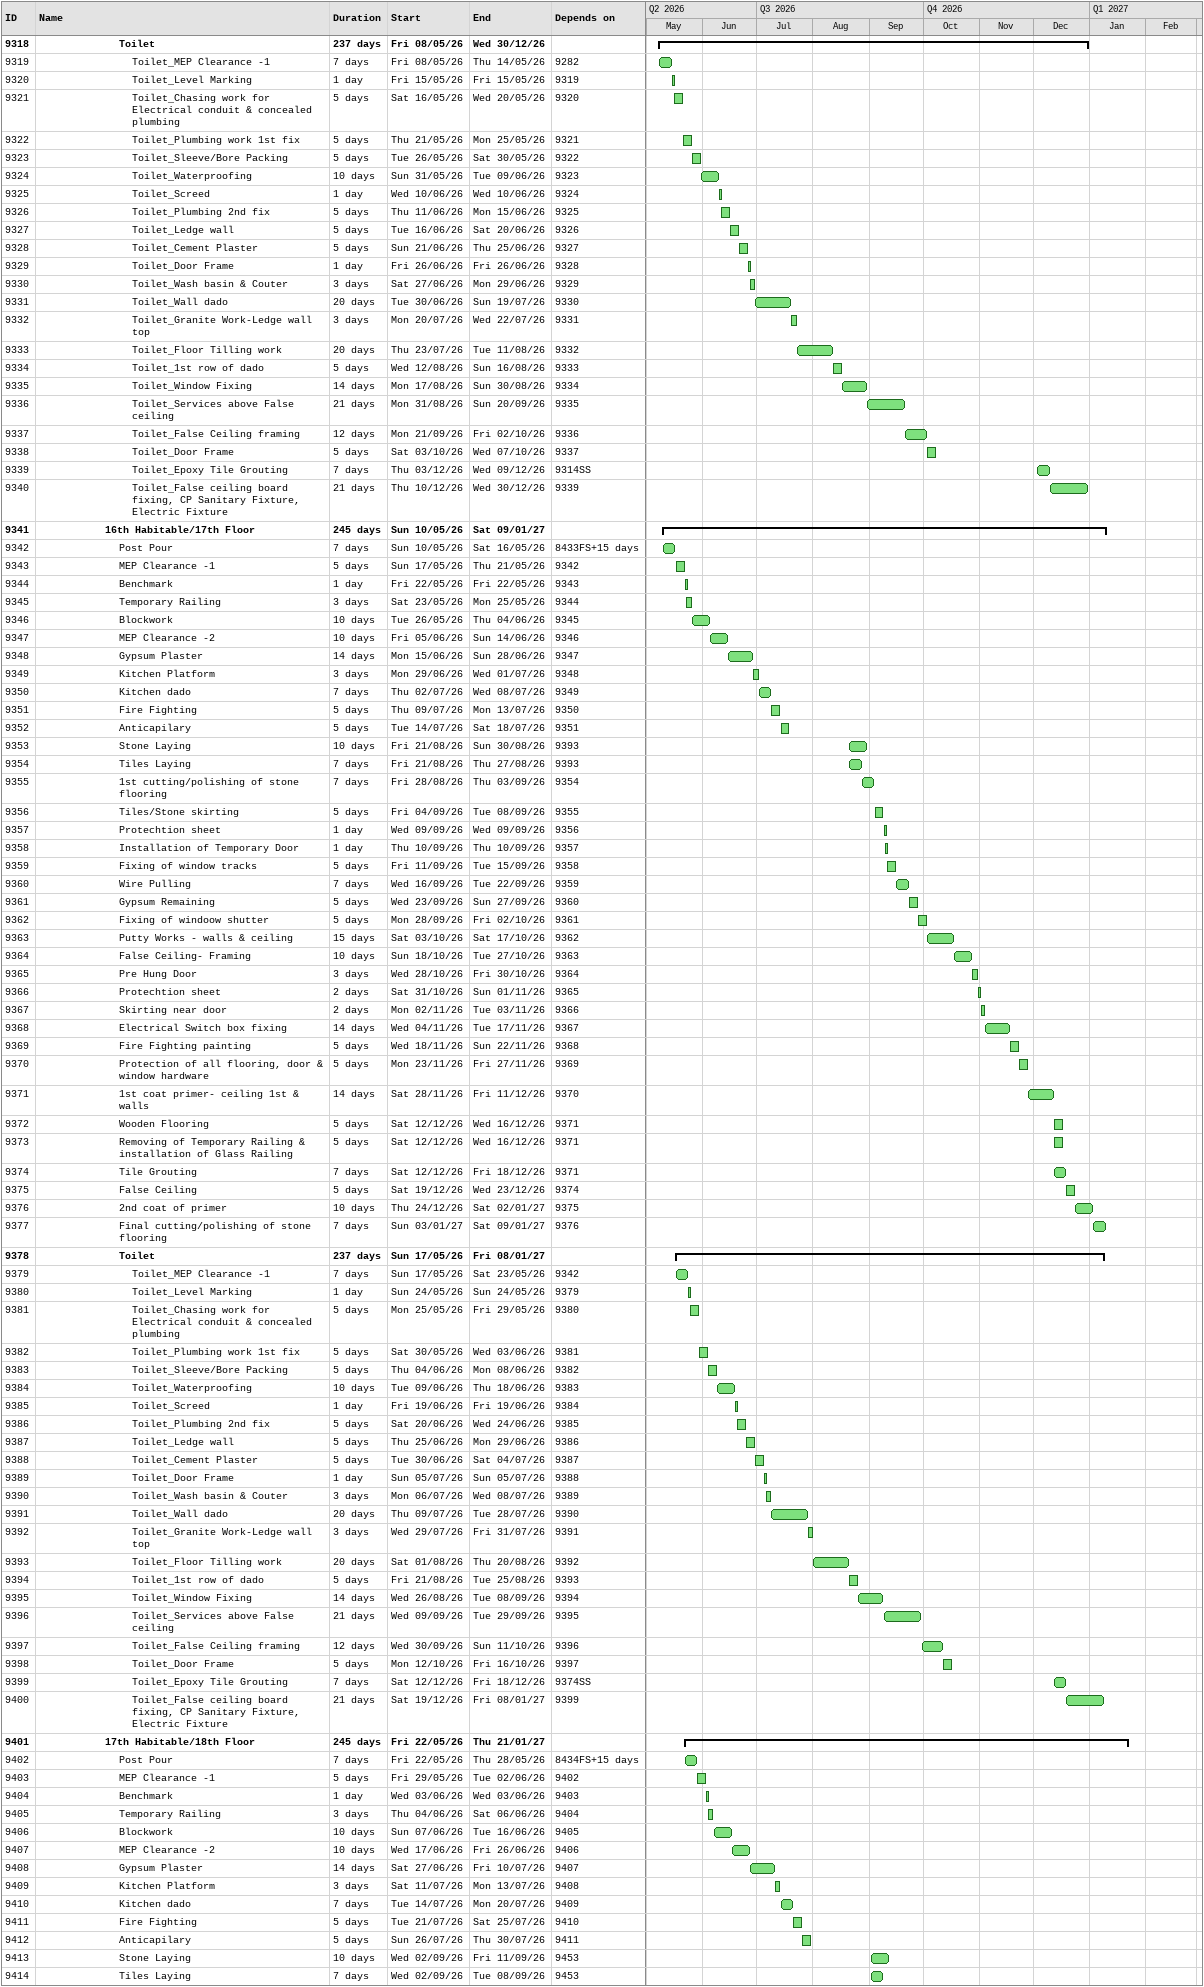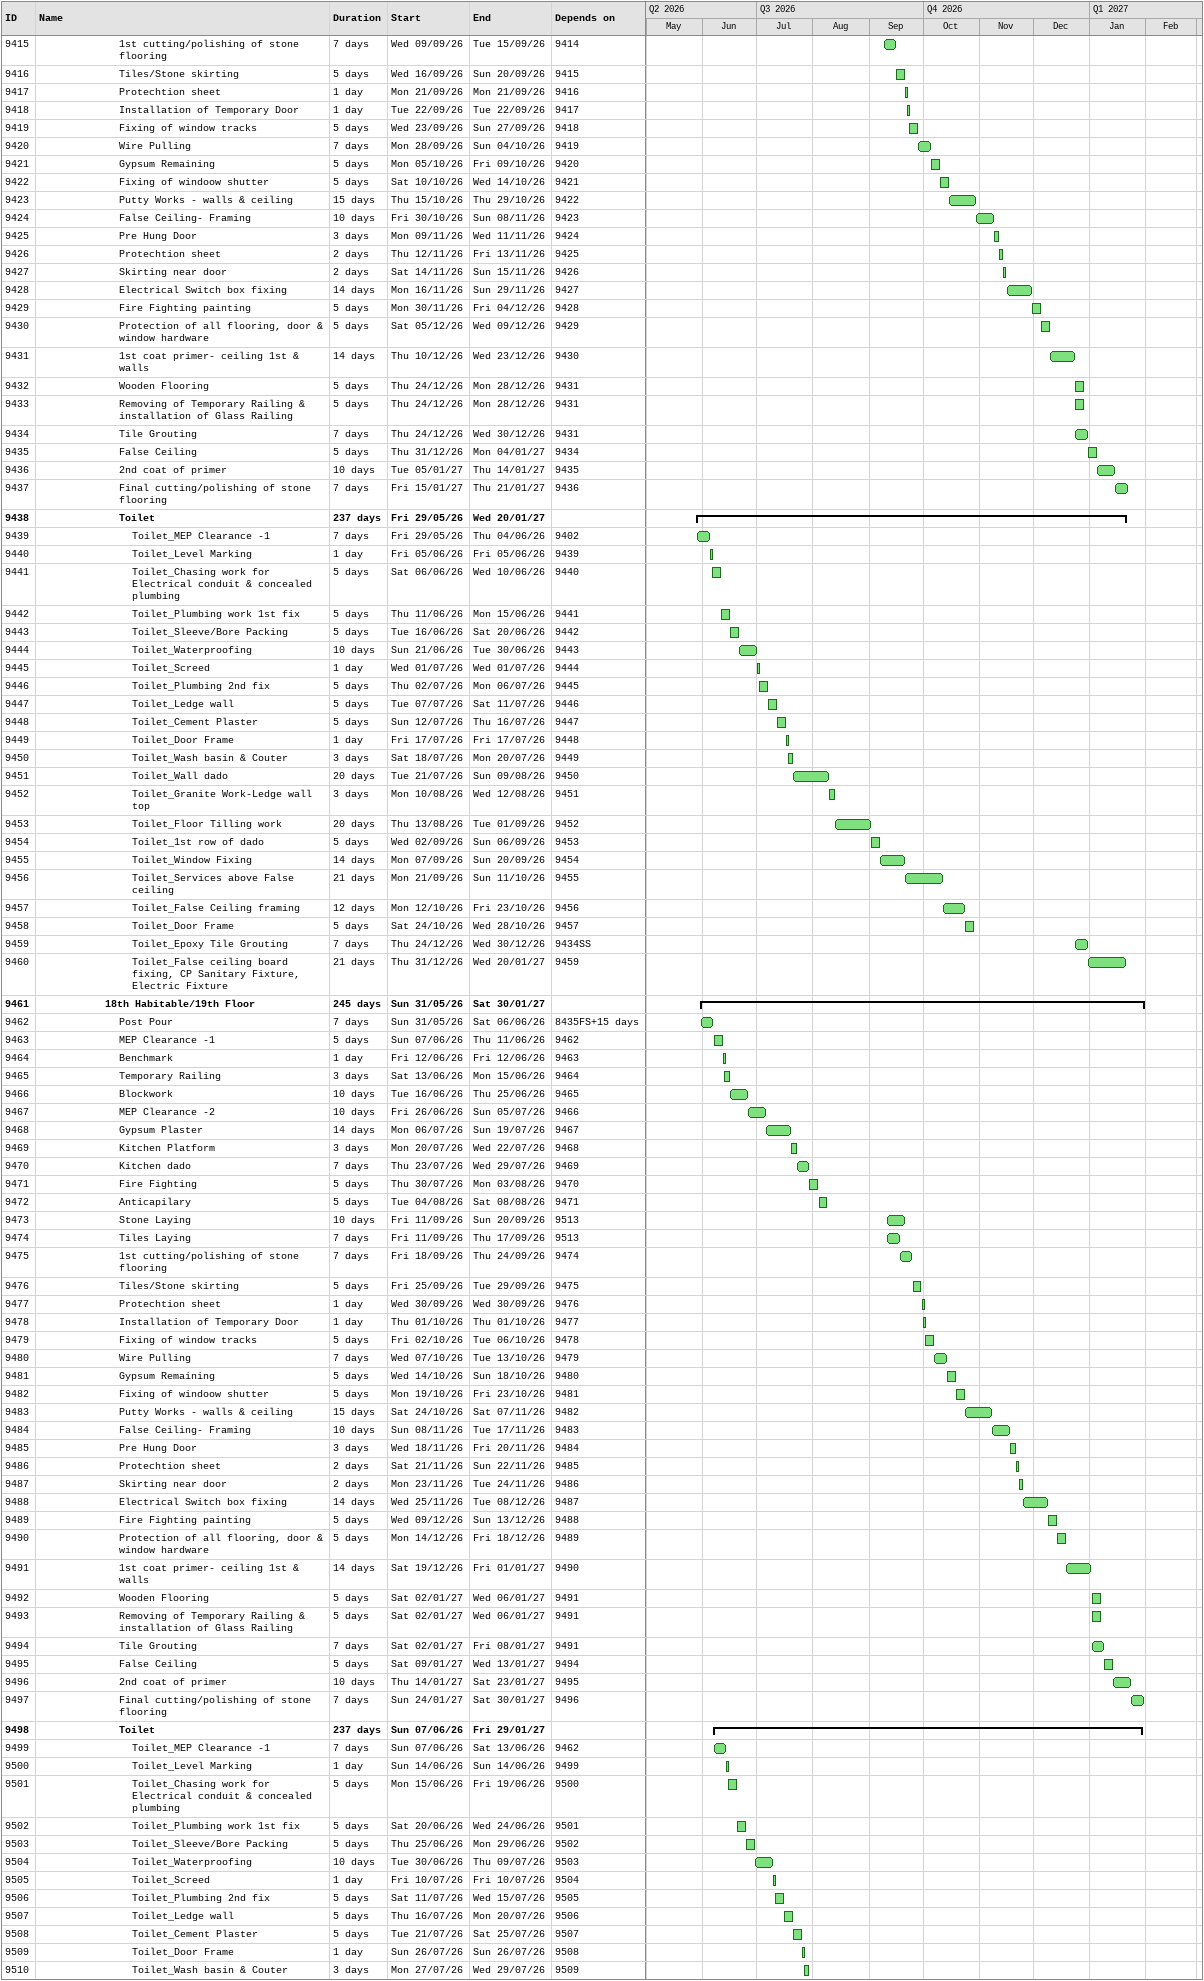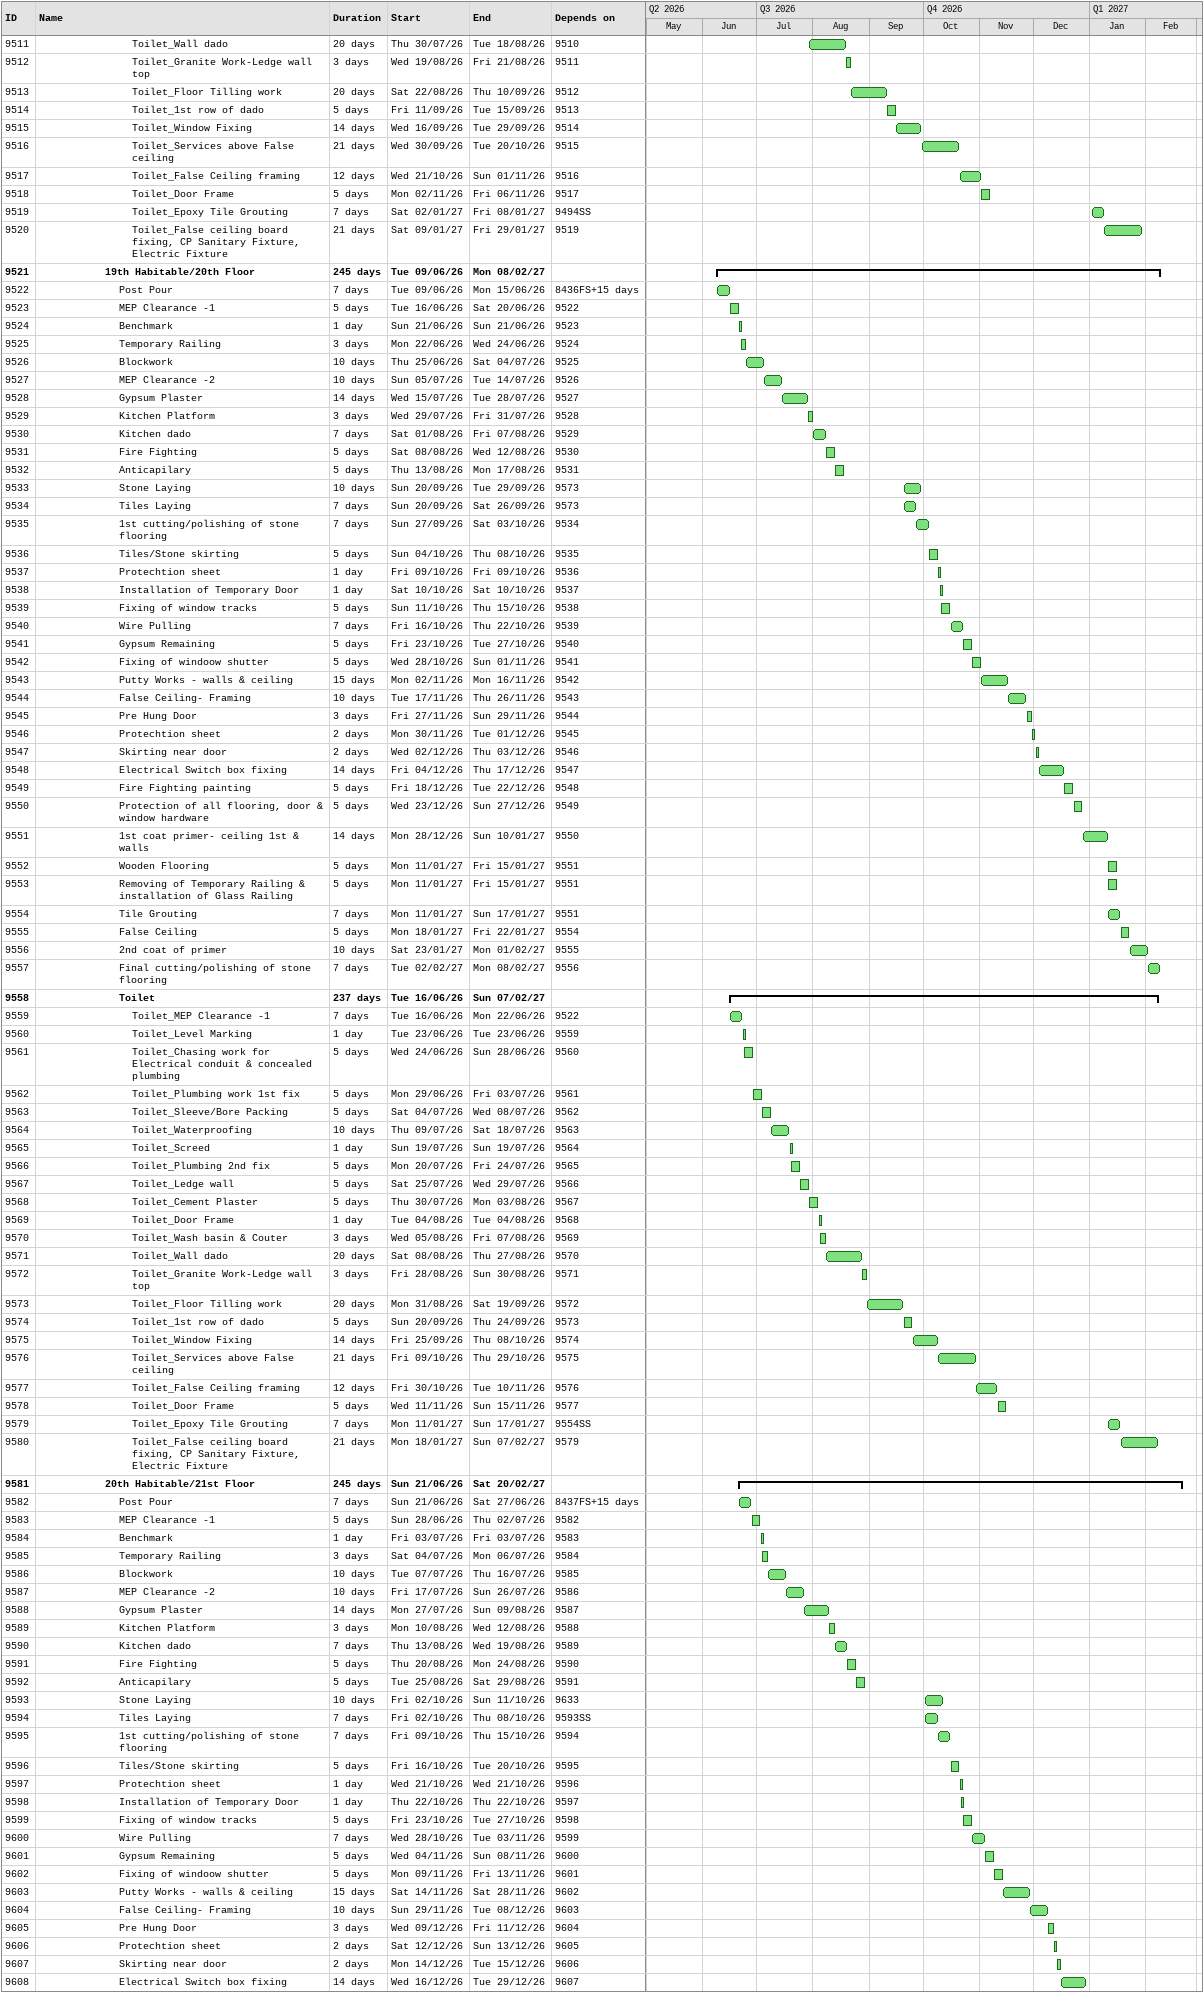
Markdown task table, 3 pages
| ID | Level | Task | Duration | Start | Finish | Predecessors |
|---|---|---|---|---|---|---|
| 9318 | 7 | **Toilet** | 237d | 2026-05-08 | 2026-12-30 |  |
| 9319 | 8 | Toilet_MEP Clearance -1 | 7d | 2026-05-08 | 2026-05-14 | 9282 |
| 9320 | 8 | Toilet_Level Marking | 1d | 2026-05-15 | 2026-05-15 | 9319 |
| 9321 | 8 | Toilet_Chasing work for Electrical conduit & concealed plumbing | 5d | 2026-05-16 | 2026-05-20 | 9320 |
| 9322 | 8 | Toilet_Plumbing work 1st fix | 5d | 2026-05-21 | 2026-05-25 | 9321 |
| 9323 | 8 | Toilet_Sleeve/Bore Packing | 5d | 2026-05-26 | 2026-05-30 | 9322 |
| 9324 | 8 | Toilet_Waterproofing | 10d | 2026-05-31 | 2026-06-09 | 9323 |
| 9325 | 8 | Toilet_Screed | 1d | 2026-06-10 | 2026-06-10 | 9324 |
| 9326 | 8 | Toilet_Plumbing 2nd fix | 5d | 2026-06-11 | 2026-06-15 | 9325 |
| 9327 | 8 | Toilet_Ledge wall | 5d | 2026-06-16 | 2026-06-20 | 9326 |
| 9328 | 8 | Toilet_Cement Plaster | 5d | 2026-06-21 | 2026-06-25 | 9327 |
| 9329 | 8 | Toilet_Door Frame | 1d | 2026-06-26 | 2026-06-26 | 9328 |
| 9330 | 8 | Toilet_Wash basin & Couter | 3d | 2026-06-27 | 2026-06-29 | 9329 |
| 9331 | 8 | Toilet_Wall dado | 20d | 2026-06-30 | 2026-07-19 | 9330 |
| 9332 | 8 | Toilet_Granite Work-Ledge wall top | 3d | 2026-07-20 | 2026-07-22 | 9331 |
| 9333 | 8 | Toilet_Floor Tilling work | 20d | 2026-07-23 | 2026-08-11 | 9332 |
| 9334 | 8 | Toilet_1st row of dado | 5d | 2026-08-12 | 2026-08-16 | 9333 |
| 9335 | 8 | Toilet_Window Fixing | 14d | 2026-08-17 | 2026-08-30 | 9334 |
| 9336 | 8 | Toilet_Services above False ceiling | 21d | 2026-08-31 | 2026-09-20 | 9335 |
| 9337 | 8 | Toilet_False Ceiling framing | 12d | 2026-09-21 | 2026-10-02 | 9336 |
| 9338 | 8 | Toilet_Door Frame | 5d | 2026-10-03 | 2026-10-07 | 9337 |
| 9339 | 8 | Toilet_Epoxy Tile Grouting | 7d | 2026-12-03 | 2026-12-09 | 9314SS |
| 9340 | 8 | Toilet_False ceiling board fixing, CP Sanitary Fixture, Electric Fixture | 21d | 2026-12-10 | 2026-12-30 | 9339 |
| 9341 | 6 | **16th Habitable/17th Floor** | 245d | 2026-05-10 | 2027-01-09 |  |
| 9342 | 7 | Post Pour | 7d | 2026-05-10 | 2026-05-16 | 8433FS+15d |
| 9343 | 7 | MEP Clearance -1 | 5d | 2026-05-17 | 2026-05-21 | 9342 |
| 9344 | 7 | Benchmark | 1d | 2026-05-22 | 2026-05-22 | 9343 |
| 9345 | 7 | Temporary Railing | 3d | 2026-05-23 | 2026-05-25 | 9344 |
| 9346 | 7 | Blockwork | 10d | 2026-05-26 | 2026-06-04 | 9345 |
| 9347 | 7 | MEP Clearance -2 | 10d | 2026-06-05 | 2026-06-14 | 9346 |
| 9348 | 7 | Gypsum Plaster | 14d | 2026-06-15 | 2026-06-28 | 9347 |
| 9349 | 7 | Kitchen Platform | 3d | 2026-06-29 | 2026-07-01 | 9348 |
| 9350 | 7 | Kitchen dado | 7d | 2026-07-02 | 2026-07-08 | 9349 |
| 9351 | 7 | Fire Fighting | 5d | 2026-07-09 | 2026-07-13 | 9350 |
| 9352 | 7 | Anticapilary | 5d | 2026-07-14 | 2026-07-18 | 9351 |
| 9353 | 7 | Stone Laying | 10d | 2026-08-21 | 2026-08-30 | 9393 |
| 9354 | 7 | Tiles Laying | 7d | 2026-08-21 | 2026-08-27 | 9393 |
| 9355 | 7 | 1st cutting/polishing of stone flooring | 7d | 2026-08-28 | 2026-09-03 | 9354 |
| 9356 | 7 | Tiles/Stone skirting | 5d | 2026-09-04 | 2026-09-08 | 9355 |
| 9357 | 7 | Protechtion sheet | 1d | 2026-09-09 | 2026-09-09 | 9356 |
| 9358 | 7 | Installation of Temporary Door | 1d | 2026-09-10 | 2026-09-10 | 9357 |
| 9359 | 7 | Fixing of window tracks | 5d | 2026-09-11 | 2026-09-15 | 9358 |
| 9360 | 7 | Wire Pulling | 7d | 2026-09-16 | 2026-09-22 | 9359 |
| 9361 | 7 | Gypsum Remaining | 5d | 2026-09-23 | 2026-09-27 | 9360 |
| 9362 | 7 | Fixing of windoow shutter | 5d | 2026-09-28 | 2026-10-02 | 9361 |
| 9363 | 7 | Putty Works - walls & ceiling | 15d | 2026-10-03 | 2026-10-17 | 9362 |
| 9364 | 7 | False Ceiling- Framing | 10d | 2026-10-18 | 2026-10-27 | 9363 |
| 9365 | 7 | Pre Hung Door | 3d | 2026-10-28 | 2026-10-30 | 9364 |
| 9366 | 7 | Protechtion sheet | 2d | 2026-10-31 | 2026-11-01 | 9365 |
| 9367 | 7 | Skirting near door | 2d | 2026-11-02 | 2026-11-03 | 9366 |
| 9368 | 7 | Electrical Switch box fixing | 14d | 2026-11-04 | 2026-11-17 | 9367 |
| 9369 | 7 | Fire Fighting painting | 5d | 2026-11-18 | 2026-11-22 | 9368 |
| 9370 | 7 | Protection of all flooring, door & window hardware | 5d | 2026-11-23 | 2026-11-27 | 9369 |
| 9371 | 7 | 1st coat primer- ceiling 1st & walls | 14d | 2026-11-28 | 2026-12-11 | 9370 |
| 9372 | 7 | Wooden Flooring | 5d | 2026-12-12 | 2026-12-16 | 9371 |
| 9373 | 7 | Removing of Temporary Railing & installation of Glass Railing | 5d | 2026-12-12 | 2026-12-16 | 9371 |
| 9374 | 7 | Tile Grouting | 7d | 2026-12-12 | 2026-12-18 | 9371 |
| 9375 | 7 | False Ceiling | 5d | 2026-12-19 | 2026-12-23 | 9374 |
| 9376 | 7 | 2nd coat of primer | 10d | 2026-12-24 | 2027-01-02 | 9375 |
| 9377 | 7 | Final cutting/polishing of stone flooring | 7d | 2027-01-03 | 2027-01-09 | 9376 |
| 9378 | 7 | **Toilet** | 237d | 2026-05-17 | 2027-01-08 |  |
| 9379 | 8 | Toilet_MEP Clearance -1 | 7d | 2026-05-17 | 2026-05-23 | 9342 |
| 9380 | 8 | Toilet_Level Marking | 1d | 2026-05-24 | 2026-05-24 | 9379 |
| 9381 | 8 | Toilet_Chasing work for Electrical conduit & concealed plumbing | 5d | 2026-05-25 | 2026-05-29 | 9380 |
| 9382 | 8 | Toilet_Plumbing work 1st fix | 5d | 2026-05-30 | 2026-06-03 | 9381 |
| 9383 | 8 | Toilet_Sleeve/Bore Packing | 5d | 2026-06-04 | 2026-06-08 | 9382 |
| 9384 | 8 | Toilet_Waterproofing | 10d | 2026-06-09 | 2026-06-18 | 9383 |
| 9385 | 8 | Toilet_Screed | 1d | 2026-06-19 | 2026-06-19 | 9384 |
| 9386 | 8 | Toilet_Plumbing 2nd fix | 5d | 2026-06-20 | 2026-06-24 | 9385 |
| 9387 | 8 | Toilet_Ledge wall | 5d | 2026-06-25 | 2026-06-29 | 9386 |
| 9388 | 8 | Toilet_Cement Plaster | 5d | 2026-06-30 | 2026-07-04 | 9387 |
| 9389 | 8 | Toilet_Door Frame | 1d | 2026-07-05 | 2026-07-05 | 9388 |
| 9390 | 8 | Toilet_Wash basin & Couter | 3d | 2026-07-06 | 2026-07-08 | 9389 |
| 9391 | 8 | Toilet_Wall dado | 20d | 2026-07-09 | 2026-07-28 | 9390 |
| 9392 | 8 | Toilet_Granite Work-Ledge wall top | 3d | 2026-07-29 | 2026-07-31 | 9391 |
| 9393 | 8 | Toilet_Floor Tilling work | 20d | 2026-08-01 | 2026-08-20 | 9392 |
| 9394 | 8 | Toilet_1st row of dado | 5d | 2026-08-21 | 2026-08-25 | 9393 |
| 9395 | 8 | Toilet_Window Fixing | 14d | 2026-08-26 | 2026-09-08 | 9394 |
| 9396 | 8 | Toilet_Services above False ceiling | 21d | 2026-09-09 | 2026-09-29 | 9395 |
| 9397 | 8 | Toilet_False Ceiling framing | 12d | 2026-09-30 | 2026-10-11 | 9396 |
| 9398 | 8 | Toilet_Door Frame | 5d | 2026-10-12 | 2026-10-16 | 9397 |
| 9399 | 8 | Toilet_Epoxy Tile Grouting | 7d | 2026-12-12 | 2026-12-18 | 9374SS |
| 9400 | 8 | Toilet_False ceiling board fixing, CP Sanitary Fixture, Electric Fixture | 21d | 2026-12-19 | 2027-01-08 | 9399 |
| 9401 | 6 | **17th Habitable/18th Floor** | 245d | 2026-05-22 | 2027-01-21 |  |
| 9402 | 7 | Post Pour | 7d | 2026-05-22 | 2026-05-28 | 8434FS+15d |
| 9403 | 7 | MEP Clearance -1 | 5d | 2026-05-29 | 2026-06-02 | 9402 |
| 9404 | 7 | Benchmark | 1d | 2026-06-03 | 2026-06-03 | 9403 |
| 9405 | 7 | Temporary Railing | 3d | 2026-06-04 | 2026-06-06 | 9404 |
| 9406 | 7 | Blockwork | 10d | 2026-06-07 | 2026-06-16 | 9405 |
| 9407 | 7 | MEP Clearance -2 | 10d | 2026-06-17 | 2026-06-26 | 9406 |
| 9408 | 7 | Gypsum Plaster | 14d | 2026-06-27 | 2026-07-10 | 9407 |
| 9409 | 7 | Kitchen Platform | 3d | 2026-07-11 | 2026-07-13 | 9408 |
| 9410 | 7 | Kitchen dado | 7d | 2026-07-14 | 2026-07-20 | 9409 |
| 9411 | 7 | Fire Fighting | 5d | 2026-07-21 | 2026-07-25 | 9410 |
| 9412 | 7 | Anticapilary | 5d | 2026-07-26 | 2026-07-30 | 9411 |
| 9413 | 7 | Stone Laying | 10d | 2026-09-02 | 2026-09-11 | 9453 |
| 9414 | 7 | Tiles Laying | 7d | 2026-09-02 | 2026-09-08 | 9453 |
| 9415 | 7 | 1st cutting/polishing of stone flooring | 7d | 2026-09-09 | 2026-09-15 | 9414 |
| 9416 | 7 | Tiles/Stone skirting | 5d | 2026-09-16 | 2026-09-20 | 9415 |
| 9417 | 7 | Protechtion sheet | 1d | 2026-09-21 | 2026-09-21 | 9416 |
| 9418 | 7 | Installation of Temporary Door | 1d | 2026-09-22 | 2026-09-22 | 9417 |
| 9419 | 7 | Fixing of window tracks | 5d | 2026-09-23 | 2026-09-27 | 9418 |
| 9420 | 7 | Wire Pulling | 7d | 2026-09-28 | 2026-10-04 | 9419 |
| 9421 | 7 | Gypsum Remaining | 5d | 2026-10-05 | 2026-10-09 | 9420 |
| 9422 | 7 | Fixing of windoow shutter | 5d | 2026-10-10 | 2026-10-14 | 9421 |
| 9423 | 7 | Putty Works - walls & ceiling | 15d | 2026-10-15 | 2026-10-29 | 9422 |
| 9424 | 7 | False Ceiling- Framing | 10d | 2026-10-30 | 2026-11-08 | 9423 |
| 9425 | 7 | Pre Hung Door | 3d | 2026-11-09 | 2026-11-11 | 9424 |
| 9426 | 7 | Protechtion sheet | 2d | 2026-11-12 | 2026-11-13 | 9425 |
| 9427 | 7 | Skirting near door | 2d | 2026-11-14 | 2026-11-15 | 9426 |
| 9428 | 7 | Electrical Switch box fixing | 14d | 2026-11-16 | 2026-11-29 | 9427 |
| 9429 | 7 | Fire Fighting painting | 5d | 2026-11-30 | 2026-12-04 | 9428 |
| 9430 | 7 | Protection of all flooring, door & window hardware | 5d | 2026-12-05 | 2026-12-09 | 9429 |
| 9431 | 7 | 1st coat primer- ceiling 1st & walls | 14d | 2026-12-10 | 2026-12-23 | 9430 |
| 9432 | 7 | Wooden Flooring | 5d | 2026-12-24 | 2026-12-28 | 9431 |
| 9433 | 7 | Removing of Temporary Railing & installation of Glass Railing | 5d | 2026-12-24 | 2026-12-28 | 9431 |
| 9434 | 7 | Tile Grouting | 7d | 2026-12-24 | 2026-12-30 | 9431 |
| 9435 | 7 | False Ceiling | 5d | 2026-12-31 | 2027-01-04 | 9434 |
| 9436 | 7 | 2nd coat of primer | 10d | 2027-01-05 | 2027-01-14 | 9435 |
| 9437 | 7 | Final cutting/polishing of stone flooring | 7d | 2027-01-15 | 2027-01-21 | 9436 |
| 9438 | 7 | **Toilet** | 237d | 2026-05-29 | 2027-01-20 |  |
| 9439 | 8 | Toilet_MEP Clearance -1 | 7d | 2026-05-29 | 2026-06-04 | 9402 |
| 9440 | 8 | Toilet_Level Marking | 1d | 2026-06-05 | 2026-06-05 | 9439 |
| 9441 | 8 | Toilet_Chasing work for Electrical conduit & concealed plumbing | 5d | 2026-06-06 | 2026-06-10 | 9440 |
| 9442 | 8 | Toilet_Plumbing work 1st fix | 5d | 2026-06-11 | 2026-06-15 | 9441 |
| 9443 | 8 | Toilet_Sleeve/Bore Packing | 5d | 2026-06-16 | 2026-06-20 | 9442 |
| 9444 | 8 | Toilet_Waterproofing | 10d | 2026-06-21 | 2026-06-30 | 9443 |
| 9445 | 8 | Toilet_Screed | 1d | 2026-07-01 | 2026-07-01 | 9444 |
| 9446 | 8 | Toilet_Plumbing 2nd fix | 5d | 2026-07-02 | 2026-07-06 | 9445 |
| 9447 | 8 | Toilet_Ledge wall | 5d | 2026-07-07 | 2026-07-11 | 9446 |
| 9448 | 8 | Toilet_Cement Plaster | 5d | 2026-07-12 | 2026-07-16 | 9447 |
| 9449 | 8 | Toilet_Door Frame | 1d | 2026-07-17 | 2026-07-17 | 9448 |
| 9450 | 8 | Toilet_Wash basin & Couter | 3d | 2026-07-18 | 2026-07-20 | 9449 |
| 9451 | 8 | Toilet_Wall dado | 20d | 2026-07-21 | 2026-08-09 | 9450 |
| 9452 | 8 | Toilet_Granite Work-Ledge wall top | 3d | 2026-08-10 | 2026-08-12 | 9451 |
| 9453 | 8 | Toilet_Floor Tilling work | 20d | 2026-08-13 | 2026-09-01 | 9452 |
| 9454 | 8 | Toilet_1st row of dado | 5d | 2026-09-02 | 2026-09-06 | 9453 |
| 9455 | 8 | Toilet_Window Fixing | 14d | 2026-09-07 | 2026-09-20 | 9454 |
| 9456 | 8 | Toilet_Services above False ceiling | 21d | 2026-09-21 | 2026-10-11 | 9455 |
| 9457 | 8 | Toilet_False Ceiling framing | 12d | 2026-10-12 | 2026-10-23 | 9456 |
| 9458 | 8 | Toilet_Door Frame | 5d | 2026-10-24 | 2026-10-28 | 9457 |
| 9459 | 8 | Toilet_Epoxy Tile Grouting | 7d | 2026-12-24 | 2026-12-30 | 9434SS |
| 9460 | 8 | Toilet_False ceiling board fixing, CP Sanitary Fixture, Electric Fixture | 21d | 2026-12-31 | 2027-01-20 | 9459 |
| 9461 | 6 | **18th Habitable/19th Floor** | 245d | 2026-05-31 | 2027-01-30 |  |
| 9462 | 7 | Post Pour | 7d | 2026-05-31 | 2026-06-06 | 8435FS+15d |
| 9463 | 7 | MEP Clearance -1 | 5d | 2026-06-07 | 2026-06-11 | 9462 |
| 9464 | 7 | Benchmark | 1d | 2026-06-12 | 2026-06-12 | 9463 |
| 9465 | 7 | Temporary Railing | 3d | 2026-06-13 | 2026-06-15 | 9464 |
| 9466 | 7 | Blockwork | 10d | 2026-06-16 | 2026-06-25 | 9465 |
| 9467 | 7 | MEP Clearance -2 | 10d | 2026-06-26 | 2026-07-05 | 9466 |
| 9468 | 7 | Gypsum Plaster | 14d | 2026-07-06 | 2026-07-19 | 9467 |
| 9469 | 7 | Kitchen Platform | 3d | 2026-07-20 | 2026-07-22 | 9468 |
| 9470 | 7 | Kitchen dado | 7d | 2026-07-23 | 2026-07-29 | 9469 |
| 9471 | 7 | Fire Fighting | 5d | 2026-07-30 | 2026-08-03 | 9470 |
| 9472 | 7 | Anticapilary | 5d | 2026-08-04 | 2026-08-08 | 9471 |
| 9473 | 7 | Stone Laying | 10d | 2026-09-11 | 2026-09-20 | 9513 |
| 9474 | 7 | Tiles Laying | 7d | 2026-09-11 | 2026-09-17 | 9513 |
| 9475 | 7 | 1st cutting/polishing of stone flooring | 7d | 2026-09-18 | 2026-09-24 | 9474 |
| 9476 | 7 | Tiles/Stone skirting | 5d | 2026-09-25 | 2026-09-29 | 9475 |
| 9477 | 7 | Protechtion sheet | 1d | 2026-09-30 | 2026-09-30 | 9476 |
| 9478 | 7 | Installation of Temporary Door | 1d | 2026-10-01 | 2026-10-01 | 9477 |
| 9479 | 7 | Fixing of window tracks | 5d | 2026-10-02 | 2026-10-06 | 9478 |
| 9480 | 7 | Wire Pulling | 7d | 2026-10-07 | 2026-10-13 | 9479 |
| 9481 | 7 | Gypsum Remaining | 5d | 2026-10-14 | 2026-10-18 | 9480 |
| 9482 | 7 | Fixing of windoow shutter | 5d | 2026-10-19 | 2026-10-23 | 9481 |
| 9483 | 7 | Putty Works - walls & ceiling | 15d | 2026-10-24 | 2026-11-07 | 9482 |
| 9484 | 7 | False Ceiling- Framing | 10d | 2026-11-08 | 2026-11-17 | 9483 |
| 9485 | 7 | Pre Hung Door | 3d | 2026-11-18 | 2026-11-20 | 9484 |
| 9486 | 7 | Protechtion sheet | 2d | 2026-11-21 | 2026-11-22 | 9485 |
| 9487 | 7 | Skirting near door | 2d | 2026-11-23 | 2026-11-24 | 9486 |
| 9488 | 7 | Electrical Switch box fixing | 14d | 2026-11-25 | 2026-12-08 | 9487 |
| 9489 | 7 | Fire Fighting painting | 5d | 2026-12-09 | 2026-12-13 | 9488 |
| 9490 | 7 | Protection of all flooring, door & window hardware | 5d | 2026-12-14 | 2026-12-18 | 9489 |
| 9491 | 7 | 1st coat primer- ceiling 1st & walls | 14d | 2026-12-19 | 2027-01-01 | 9490 |
| 9492 | 7 | Wooden Flooring | 5d | 2027-01-02 | 2027-01-06 | 9491 |
| 9493 | 7 | Removing of Temporary Railing & installation of Glass Railing | 5d | 2027-01-02 | 2027-01-06 | 9491 |
| 9494 | 7 | Tile Grouting | 7d | 2027-01-02 | 2027-01-08 | 9491 |
| 9495 | 7 | False Ceiling | 5d | 2027-01-09 | 2027-01-13 | 9494 |
| 9496 | 7 | 2nd coat of primer | 10d | 2027-01-14 | 2027-01-23 | 9495 |
| 9497 | 7 | Final cutting/polishing of stone flooring | 7d | 2027-01-24 | 2027-01-30 | 9496 |
| 9498 | 7 | **Toilet** | 237d | 2026-06-07 | 2027-01-29 |  |
| 9499 | 8 | Toilet_MEP Clearance -1 | 7d | 2026-06-07 | 2026-06-13 | 9462 |
| 9500 | 8 | Toilet_Level Marking | 1d | 2026-06-14 | 2026-06-14 | 9499 |
| 9501 | 8 | Toilet_Chasing work for Electrical conduit & concealed plumbing | 5d | 2026-06-15 | 2026-06-19 | 9500 |
| 9502 | 8 | Toilet_Plumbing work 1st fix | 5d | 2026-06-20 | 2026-06-24 | 9501 |
| 9503 | 8 | Toilet_Sleeve/Bore Packing | 5d | 2026-06-25 | 2026-06-29 | 9502 |
| 9504 | 8 | Toilet_Waterproofing | 10d | 2026-06-30 | 2026-07-09 | 9503 |
| 9505 | 8 | Toilet_Screed | 1d | 2026-07-10 | 2026-07-10 | 9504 |
| 9506 | 8 | Toilet_Plumbing 2nd fix | 5d | 2026-07-11 | 2026-07-15 | 9505 |
| 9507 | 8 | Toilet_Ledge wall | 5d | 2026-07-16 | 2026-07-20 | 9506 |
| 9508 | 8 | Toilet_Cement Plaster | 5d | 2026-07-21 | 2026-07-25 | 9507 |
| 9509 | 8 | Toilet_Door Frame | 1d | 2026-07-26 | 2026-07-26 | 9508 |
| 9510 | 8 | Toilet_Wash basin & Couter | 3d | 2026-07-27 | 2026-07-29 | 9509 |
| 9511 | 8 | Toilet_Wall dado | 20d | 2026-07-30 | 2026-08-18 | 9510 |
| 9512 | 8 | Toilet_Granite Work-Ledge wall top | 3d | 2026-08-19 | 2026-08-21 | 9511 |
| 9513 | 8 | Toilet_Floor Tilling work | 20d | 2026-08-22 | 2026-09-10 | 9512 |
| 9514 | 8 | Toilet_1st row of dado | 5d | 2026-09-11 | 2026-09-15 | 9513 |
| 9515 | 8 | Toilet_Window Fixing | 14d | 2026-09-16 | 2026-09-29 | 9514 |
| 9516 | 8 | Toilet_Services above False ceiling | 21d | 2026-09-30 | 2026-10-20 | 9515 |
| 9517 | 8 | Toilet_False Ceiling framing | 12d | 2026-10-21 | 2026-11-01 | 9516 |
| 9518 | 8 | Toilet_Door Frame | 5d | 2026-11-02 | 2026-11-06 | 9517 |
| 9519 | 8 | Toilet_Epoxy Tile Grouting | 7d | 2027-01-02 | 2027-01-08 | 9494SS |
| 9520 | 8 | Toilet_False ceiling board fixing, CP Sanitary Fixture, Electric Fixture | 21d | 2027-01-09 | 2027-01-29 | 9519 |
| 9521 | 6 | **19th Habitable/20th Floor** | 245d | 2026-06-09 | 2027-02-08 |  |
| 9522 | 7 | Post Pour | 7d | 2026-06-09 | 2026-06-15 | 8436FS+15d |
| 9523 | 7 | MEP Clearance -1 | 5d | 2026-06-16 | 2026-06-20 | 9522 |
| 9524 | 7 | Benchmark | 1d | 2026-06-21 | 2026-06-21 | 9523 |
| 9525 | 7 | Temporary Railing | 3d | 2026-06-22 | 2026-06-24 | 9524 |
| 9526 | 7 | Blockwork | 10d | 2026-06-25 | 2026-07-04 | 9525 |
| 9527 | 7 | MEP Clearance -2 | 10d | 2026-07-05 | 2026-07-14 | 9526 |
| 9528 | 7 | Gypsum Plaster | 14d | 2026-07-15 | 2026-07-28 | 9527 |
| 9529 | 7 | Kitchen Platform | 3d | 2026-07-29 | 2026-07-31 | 9528 |
| 9530 | 7 | Kitchen dado | 7d | 2026-08-01 | 2026-08-07 | 9529 |
| 9531 | 7 | Fire Fighting | 5d | 2026-08-08 | 2026-08-12 | 9530 |
| 9532 | 7 | Anticapilary | 5d | 2026-08-13 | 2026-08-17 | 9531 |
| 9533 | 7 | Stone Laying | 10d | 2026-09-20 | 2026-09-29 | 9573 |
| 9534 | 7 | Tiles Laying | 7d | 2026-09-20 | 2026-09-26 | 9573 |
| 9535 | 7 | 1st cutting/polishing of stone flooring | 7d | 2026-09-27 | 2026-10-03 | 9534 |
| 9536 | 7 | Tiles/Stone skirting | 5d | 2026-10-04 | 2026-10-08 | 9535 |
| 9537 | 7 | Protechtion sheet | 1d | 2026-10-09 | 2026-10-09 | 9536 |
| 9538 | 7 | Installation of Temporary Door | 1d | 2026-10-10 | 2026-10-10 | 9537 |
| 9539 | 7 | Fixing of window tracks | 5d | 2026-10-11 | 2026-10-15 | 9538 |
| 9540 | 7 | Wire Pulling | 7d | 2026-10-16 | 2026-10-22 | 9539 |
| 9541 | 7 | Gypsum Remaining | 5d | 2026-10-23 | 2026-10-27 | 9540 |
| 9542 | 7 | Fixing of windoow shutter | 5d | 2026-10-28 | 2026-11-01 | 9541 |
| 9543 | 7 | Putty Works - walls & ceiling | 15d | 2026-11-02 | 2026-11-16 | 9542 |
| 9544 | 7 | False Ceiling- Framing | 10d | 2026-11-17 | 2026-11-26 | 9543 |
| 9545 | 7 | Pre Hung Door | 3d | 2026-11-27 | 2026-11-29 | 9544 |
| 9546 | 7 | Protechtion sheet | 2d | 2026-11-30 | 2026-12-01 | 9545 |
| 9547 | 7 | Skirting near door | 2d | 2026-12-02 | 2026-12-03 | 9546 |
| 9548 | 7 | Electrical Switch box fixing | 14d | 2026-12-04 | 2026-12-17 | 9547 |
| 9549 | 7 | Fire Fighting painting | 5d | 2026-12-18 | 2026-12-22 | 9548 |
| 9550 | 7 | Protection of all flooring, door & window hardware | 5d | 2026-12-23 | 2026-12-27 | 9549 |
| 9551 | 7 | 1st coat primer- ceiling 1st & walls | 14d | 2026-12-28 | 2027-01-10 | 9550 |
| 9552 | 7 | Wooden Flooring | 5d | 2027-01-11 | 2027-01-15 | 9551 |
| 9553 | 7 | Removing of Temporary Railing & installation of Glass Railing | 5d | 2027-01-11 | 2027-01-15 | 9551 |
| 9554 | 7 | Tile Grouting | 7d | 2027-01-11 | 2027-01-17 | 9551 |
| 9555 | 7 | False Ceiling | 5d | 2027-01-18 | 2027-01-22 | 9554 |
| 9556 | 7 | 2nd coat of primer | 10d | 2027-01-23 | 2027-02-01 | 9555 |
| 9557 | 7 | Final cutting/polishing of stone flooring | 7d | 2027-02-02 | 2027-02-08 | 9556 |
| 9558 | 7 | **Toilet** | 237d | 2026-06-16 | 2027-02-07 |  |
| 9559 | 8 | Toilet_MEP Clearance -1 | 7d | 2026-06-16 | 2026-06-22 | 9522 |
| 9560 | 8 | Toilet_Level Marking | 1d | 2026-06-23 | 2026-06-23 | 9559 |
| 9561 | 8 | Toilet_Chasing work for Electrical conduit & concealed plumbing | 5d | 2026-06-24 | 2026-06-28 | 9560 |
| 9562 | 8 | Toilet_Plumbing work 1st fix | 5d | 2026-06-29 | 2026-07-03 | 9561 |
| 9563 | 8 | Toilet_Sleeve/Bore Packing | 5d | 2026-07-04 | 2026-07-08 | 9562 |
| 9564 | 8 | Toilet_Waterproofing | 10d | 2026-07-09 | 2026-07-18 | 9563 |
| 9565 | 8 | Toilet_Screed | 1d | 2026-07-19 | 2026-07-19 | 9564 |
| 9566 | 8 | Toilet_Plumbing 2nd fix | 5d | 2026-07-20 | 2026-07-24 | 9565 |
| 9567 | 8 | Toilet_Ledge wall | 5d | 2026-07-25 | 2026-07-29 | 9566 |
| 9568 | 8 | Toilet_Cement Plaster | 5d | 2026-07-30 | 2026-08-03 | 9567 |
| 9569 | 8 | Toilet_Door Frame | 1d | 2026-08-04 | 2026-08-04 | 9568 |
| 9570 | 8 | Toilet_Wash basin & Couter | 3d | 2026-08-05 | 2026-08-07 | 9569 |
| 9571 | 8 | Toilet_Wall dado | 20d | 2026-08-08 | 2026-08-27 | 9570 |
| 9572 | 8 | Toilet_Granite Work-Ledge wall top | 3d | 2026-08-28 | 2026-08-30 | 9571 |
| 9573 | 8 | Toilet_Floor Tilling work | 20d | 2026-08-31 | 2026-09-19 | 9572 |
| 9574 | 8 | Toilet_1st row of dado | 5d | 2026-09-20 | 2026-09-24 | 9573 |
| 9575 | 8 | Toilet_Window Fixing | 14d | 2026-09-25 | 2026-10-08 | 9574 |
| 9576 | 8 | Toilet_Services above False ceiling | 21d | 2026-10-09 | 2026-10-29 | 9575 |
| 9577 | 8 | Toilet_False Ceiling framing | 12d | 2026-10-30 | 2026-11-10 | 9576 |
| 9578 | 8 | Toilet_Door Frame | 5d | 2026-11-11 | 2026-11-15 | 9577 |
| 9579 | 8 | Toilet_Epoxy Tile Grouting | 7d | 2027-01-11 | 2027-01-17 | 9554SS |
| 9580 | 8 | Toilet_False ceiling board fixing, CP Sanitary Fixture, Electric Fixture | 21d | 2027-01-18 | 2027-02-07 | 9579 |
| 9581 | 6 | **20th Habitable/21st Floor** | 245d | 2026-06-21 | 2027-02-20 |  |
| 9582 | 7 | Post Pour | 7d | 2026-06-21 | 2026-06-27 | 8437FS+15d |
| 9583 | 7 | MEP Clearance -1 | 5d | 2026-06-28 | 2026-07-02 | 9582 |
| 9584 | 7 | Benchmark | 1d | 2026-07-03 | 2026-07-03 | 9583 |
| 9585 | 7 | Temporary Railing | 3d | 2026-07-04 | 2026-07-06 | 9584 |
| 9586 | 7 | Blockwork | 10d | 2026-07-07 | 2026-07-16 | 9585 |
| 9587 | 7 | MEP Clearance -2 | 10d | 2026-07-17 | 2026-07-26 | 9586 |
| 9588 | 7 | Gypsum Plaster | 14d | 2026-07-27 | 2026-08-09 | 9587 |
| 9589 | 7 | Kitchen Platform | 3d | 2026-08-10 | 2026-08-12 | 9588 |
| 9590 | 7 | Kitchen dado | 7d | 2026-08-13 | 2026-08-19 | 9589 |
| 9591 | 7 | Fire Fighting | 5d | 2026-08-20 | 2026-08-24 | 9590 |
| 9592 | 7 | Anticapilary | 5d | 2026-08-25 | 2026-08-29 | 9591 |
| 9593 | 7 | Stone Laying | 10d | 2026-10-02 | 2026-10-11 | 9633 |
| 9594 | 7 | Tiles Laying | 7d | 2026-10-02 | 2026-10-08 | 9593SS |
| 9595 | 7 | 1st cutting/polishing of stone flooring | 7d | 2026-10-09 | 2026-10-15 | 9594 |
| 9596 | 7 | Tiles/Stone skirting | 5d | 2026-10-16 | 2026-10-20 | 9595 |
| 9597 | 7 | Protechtion sheet | 1d | 2026-10-21 | 2026-10-21 | 9596 |
| 9598 | 7 | Installation of Temporary Door | 1d | 2026-10-22 | 2026-10-22 | 9597 |
| 9599 | 7 | Fixing of window tracks | 5d | 2026-10-23 | 2026-10-27 | 9598 |
| 9600 | 7 | Wire Pulling | 7d | 2026-10-28 | 2026-11-03 | 9599 |
| 9601 | 7 | Gypsum Remaining | 5d | 2026-11-04 | 2026-11-08 | 9600 |
| 9602 | 7 | Fixing of windoow shutter | 5d | 2026-11-09 | 2026-11-13 | 9601 |
| 9603 | 7 | Putty Works - walls & ceiling | 15d | 2026-11-14 | 2026-11-28 | 9602 |
| 9604 | 7 | False Ceiling- Framing | 10d | 2026-11-29 | 2026-12-08 | 9603 |
| 9605 | 7 | Pre Hung Door | 3d | 2026-12-09 | 2026-12-11 | 9604 |
| 9606 | 7 | Protechtion sheet | 2d | 2026-12-12 | 2026-12-13 | 9605 |
| 9607 | 7 | Skirting near door | 2d | 2026-12-14 | 2026-12-15 | 9606 |
| 9608 | 7 | Electrical Switch box fixing | 14d | 2026-12-16 | 2026-12-29 | 9607 |
